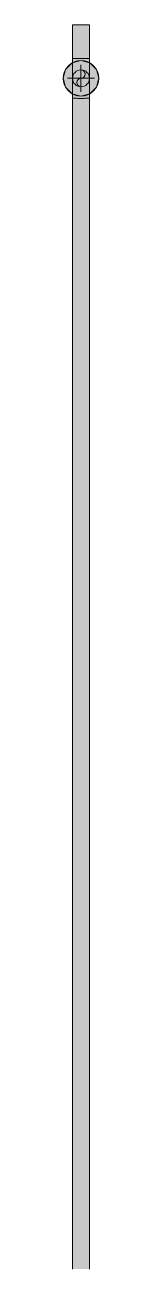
# Model space of a CAD drawing. Header units: inches. Extents: x -3385 to 41, y 7 to 1342.
# Drawn here: x -2522 to -2518, y 938 to 1077.7 of the extents above; entities that cross this region are included whole.
import ezdxf

# ---------------------------------------------------------------- set-up
doc = ezdxf.new("R2010")
doc.units = ezdxf.units.IN
doc.header["$MEASUREMENT"] = 0
for name, color, linetype, lineweight in [('A-ANNO-NOTE', 131, 'Continuous', 9), ('P-PIPE', 3, 'Continuous', 9), ('P-PIPE-CNTR', 3, 'Continuous', 9)]:
    doc.layers.add(name, color=color, linetype=linetype, lineweight=lineweight)

msp = doc.modelspace()

# ---------------------------------------------------------------- hatches: boundary and pattern name
at = {"layer": 'A-ANNO-NOTE'}
h = msp.add_hatch(color=256, dxfattribs=at)
edge = h.paths.add_edge_path(flags=0)
edge.add_arc((-2520, 1071.743), 2, 0, 360)
msp.add_hatch(color=256, dxfattribs=at).paths.add_polyline_path([(-2520, 1069.743), (-2519, 1070.011), (-2518.268, 1070.743), (-2518, 1071.743), (-2518.268, 1072.743), (-2519, 1073.475), (-2520, 1073.743), (-2521, 1073.475), (-2521.732, 1072.743), (-2522, 1071.743), (-2521.732, 1070.743), (-2521, 1070.011)], flags=0)
at = {"layer": 'P-PIPE'}
h = msp.add_hatch(color=256, dxfattribs=at)
h.paths.add_polyline_path([(-2520.672, 1073.984), (-2520.672, 1073.985), (-2520.672, 1077.725)], flags=0)
h.paths.add_polyline_path([(-2520, 1073.983), (-2520, 1077.738), (-2520.95, 1077.742), (-2520.95, 1073.987), (-2520.473, 1073.983), (-2520.246, 1073.983)], flags=0)
h = msp.add_hatch(color=256, dxfattribs=at)
h.paths.add_polyline_path([(-2519.525, 1073.983), (-2519.05, 1073.987), (-2519.05, 1077.742), (-2519.525, 1077.738), (-2519.525, 1074.429)], flags=0)
h.paths.add_polyline_path([(-2520, 1073.983), (-2519.525, 1073.983), (-2519.525, 1077.738), (-2520, 1077.738)], flags=0)
h = msp.add_hatch(color=256, dxfattribs=at)
h.paths.add_polyline_path([(-2520.951, 1071.743), (-2520.918, 1071.991), (-2520.788, 1072.275), (-2520.655, 1072.432), (-2520.442, 1072.58), (-2520.244, 1072.661), (-2520, 1072.694), (-2520, 1073.983), (-2520.951, 1073.987), (-2520.951, 1071.909)], flags=0)
h.paths.add_polyline_path([(-2520, 1069.495), (-2520.006, 1070.793), (-2520.253, 1070.826), (-2520.477, 1070.921), (-2520.674, 1071.073), (-2520.841, 1071.309), (-2520.879, 1071.381), (-2520.933, 1071.56), (-2520.951, 1071.743), (-2520.951, 1069.499), (-2520.475, 1069.495), (-2520.246, 1069.495)], flags=0)
h = msp.add_hatch(color=256, dxfattribs=at)
h.paths.add_polyline_path([(-2519.177, 1073.985), (-2519.177, 1073.984), (-2519.177, 1072.694)], flags=0)
h.paths.add_polyline_path([(-2519.049, 1071.743), (-2519.049, 1073.987), (-2519.525, 1073.983), (-2520, 1073.983), (-2519.994, 1072.693), (-2519.746, 1072.659), (-2519.523, 1072.565), (-2519.326, 1072.414), (-2519.159, 1072.176), (-2519.121, 1072.104), (-2519.067, 1071.925), (-2519.05, 1071.751)], flags=0)
h.paths.add_polyline_path([(-2520, 1069.495), (-2519.049, 1069.499), (-2519.05, 1071.735), (-2519.082, 1071.495), (-2519.213, 1071.21), (-2519.346, 1071.053), (-2519.539, 1070.913), (-2519.754, 1070.824), (-2520, 1070.792), (-2520, 1070.723)], flags=0)
for points in [[(-2520, 1070.793), (-2519.754, 1070.825), (-2519.525, 1070.92), (-2519.328, 1071.071), (-2519.162, 1071.306), (-2519.082, 1071.497), (-2519.05, 1071.743), (-2519.082, 1071.989), (-2519.177, 1072.218), (-2519.328, 1072.415), (-2519.525, 1072.566), (-2519.754, 1072.66), (-2520, 1072.693), (-2520.246, 1072.66), (-2520.475, 1072.566), (-2520.672, 1072.415), (-2520.823, 1072.218), (-2520.918, 1071.989), (-2520.95, 1071.743), (-2520.918, 1071.497), (-2520.823, 1071.268), (-2520.672, 1071.071), (-2520.475, 1070.92), (-2520.246, 1070.825)], [(-2520, 937.983), (-2519.05, 937.987), (-2519.05, 1069.499), (-2519.525, 1069.495), (-2520, 1069.495), (-2520, 947.597)]]:
    msp.add_hatch(color=256, dxfattribs=at).paths.add_polyline_path(points, flags=0)
h = msp.add_hatch(color=256, dxfattribs=at)
h.paths.add_polyline_path([(-2520, 1070.792), (-2519.751, 1070.826), (-2519.523, 1070.921), (-2519.326, 1071.073), (-2519.161, 1071.306), (-2519.081, 1071.499), (-2519.05, 1071.749), (-2519.082, 1071.991), (-2519.178, 1072.221), (-2519.329, 1072.416), (-2519.527, 1072.567), (-2519.756, 1072.661), (-2520.006, 1072.693), (-2520.248, 1072.66), (-2520.478, 1072.564), (-2520.674, 1072.414), (-2520.825, 1072.215), (-2520.919, 1071.986), (-2520.95, 1071.737), (-2520.917, 1071.494), (-2520.822, 1071.265), (-2520.67, 1071.069), (-2520.473, 1070.918), (-2520.243, 1070.824), (-2520.002, 1070.792)], flags=0)
h.paths.add_polyline_path([(-2520, 1070.793), (-2520.251, 1070.827), (-2520.475, 1070.92), (-2520.675, 1071.076), (-2520.838, 1071.306), (-2520.918, 1071.503), (-2520.95, 1071.743), (-2520.917, 1071.991), (-2520.819, 1072.222), (-2520.672, 1072.415), (-2520.47, 1072.568), (-2520.246, 1072.66), (-2519.994, 1072.692), (-2519.754, 1072.66), (-2519.525, 1072.566), (-2519.328, 1072.415), (-2519.175, 1072.212), (-2519.082, 1071.989), (-2519.051, 1071.737), (-2519.082, 1071.497), (-2519.177, 1071.268), (-2519.33, 1071.069), (-2519.53, 1070.918), (-2519.754, 1070.825), (-2519.997, 1070.793)], flags=0)
h = msp.add_hatch(color=256, dxfattribs=at)
h.paths.add_polyline_path([(-2520.672, 937.984), (-2520.672, 937.985), (-2520.672, 947.597)], flags=0)
h.paths.add_polyline_path([(-2520, 937.983), (-2520, 1069.495), (-2520.95, 1069.498), (-2520.95, 937.987), (-2520.473, 937.983), (-2520.246, 937.983)], flags=0)

# ---------------------------------------------------------------- linework, layer by layer
at = {"layer": 'A-ANNO-NOTE'}
for p, q in [((-2521, 1073.475), (-2521.732, 1072.743)), ((-2520, 1073.743), (-2521, 1073.475)), ((-2519, 1073.475), (-2520, 1073.743)), ((-2518.268, 1072.743), (-2519, 1073.475)), ((-2521.732, 1072.743), (-2522, 1071.743)), ((-2518, 1071.743), (-2518.268, 1072.743)), ((-2522, 1071.743), (-2521.732, 1070.743)), ((-2521.732, 1070.743), (-2521, 1070.011)), ((-2519, 1070.011), (-2518.268, 1070.743)), ((-2518.268, 1070.743), (-2518, 1071.743)), ((-2521, 1070.011), (-2520, 1069.743)), ((-2520, 1069.743), (-2519, 1070.011))]:
    msp.add_line(p, q, dxfattribs=at)
msp.add_circle((-2520, 1071.743), 2, dxfattribs=at)
at = {"layer": 'P-PIPE'}
for p, q in [((-2520.95, 1077.742), (-2520.95, 1073.987)), ((-2519.05, 1073.987), (-2519.05, 1077.742)), ((-2520.951, 1073.987), (-2520.951, 1069.499)), ((-2519.049, 1069.499), (-2519.049, 1073.987)), ((-2520.95, 1069.499), (-2520.95, 937.987)), ((-2519.05, 937.987), (-2519.05, 1069.499))]:
    msp.add_line(p, q, dxfattribs=at)
for centre, radius, start, end in [((-2520, 1071.743), 0.95, 0, 180), ((-2520, 1072.218), 0.475, 270, 90), ((-2520, 1071.743), 0.95, 180, 0), ((-2520, 1071.268), 0.475, 90, 270)]:
    msp.add_arc(centre, radius, start, end, dxfattribs=at)
for centre, major_axis, start_param, end_param in [((-2520, 1077.742), (0.95, 0), 1.8325957, 3.1415927), ((-2520, 1077.742), (0.95, 0), 3.1415927, 4.712389), ((-2520, 1077.742), (0.95, 0), 4.712389, 6.2831853), ((-2520, 1077.742), (0.95, 0), 0, 1.3089969), ((-2520, 1073.987), (0.951, 0), 3.1415927, 3.403392), ((-2520, 1073.987), (0.951, 0), 3.4054884, 3.6651914), ((-2520, 1073.987), (0.95, 0), 3.6651914, 3.9260253), ((-2520, 1073.987), (0.951, 0), 3.6663729, 3.9269908), ((-2520, 1073.987), (0.95, 0), 3.9269908, 4.1882663), ((-2520, 1073.987), (0.951, 0), 3.9277311, 4.1887902), ((-2520, 1073.987), (0.95, 0), 4.1887902, 4.4503567), ((-2520, 1073.987), (0.951, 0), 4.1892397, 4.4505896), ((-2520, 1073.987), (0.95, 0), 4.4505896, 4.712389), ((-2520, 1073.987), (0.951, 0), 4.4508064, 4.712389), ((-2520, 1073.987), (0.951, 0), 4.712389, 5.758405), ((-2520, 1073.987), (0.95, 0), 4.712389, 4.9741884), ((-2520, 1073.987), (0.95, 0), 4.9744212, 5.2359878), ((-2520, 1073.987), (0.95, 0), 5.2365116, 5.4977871), ((-2520, 1073.987), (0.95, 0), 5.4987526, 5.7595865), ((-2520, 1073.987), (0.951, 0), 5.7595865, 6.2831853), ((-2520, 1069.499), (0.951, 0), 3.1415927, 4.712389), ((-2520, 1069.499), (0.95, 0), 3.6651914, 3.9260253), ((-2520, 1069.499), (0.95, 0), 3.9269908, 4.1882663), ((-2520, 1069.499), (0.95, 0), 4.1887902, 4.4503567), ((-2520, 1069.499), (0.95, 0), 4.4505896, 4.712389), ((-2520, 1069.499), (0.951, 0), 4.712389, 6.2831853), ((-2520, 1069.499), (0.95, 0), 4.712389, 4.9741884), ((-2520, 1069.499), (0.95, 0), 4.9744212, 5.2359878), ((-2520, 1069.499), (0.95, 0), 5.2365116, 5.4977871), ((-2520, 1069.499), (0.95, 0), 5.4987526, 5.7595865)]:
    msp.add_ellipse(centre, major_axis=major_axis, ratio=0.0041565, start_param=start_param, end_param=end_param, dxfattribs=at)
at = {"layer": 'P-PIPE-CNTR'}
for p, q in [((-2520, 1070.243), (-2520, 1073.243)), ((-2521.5, 1071.743), (-2518.5, 1071.743))]:
    msp.add_line(p, q, dxfattribs=at)

doc.saveas('drawing.dxf')
